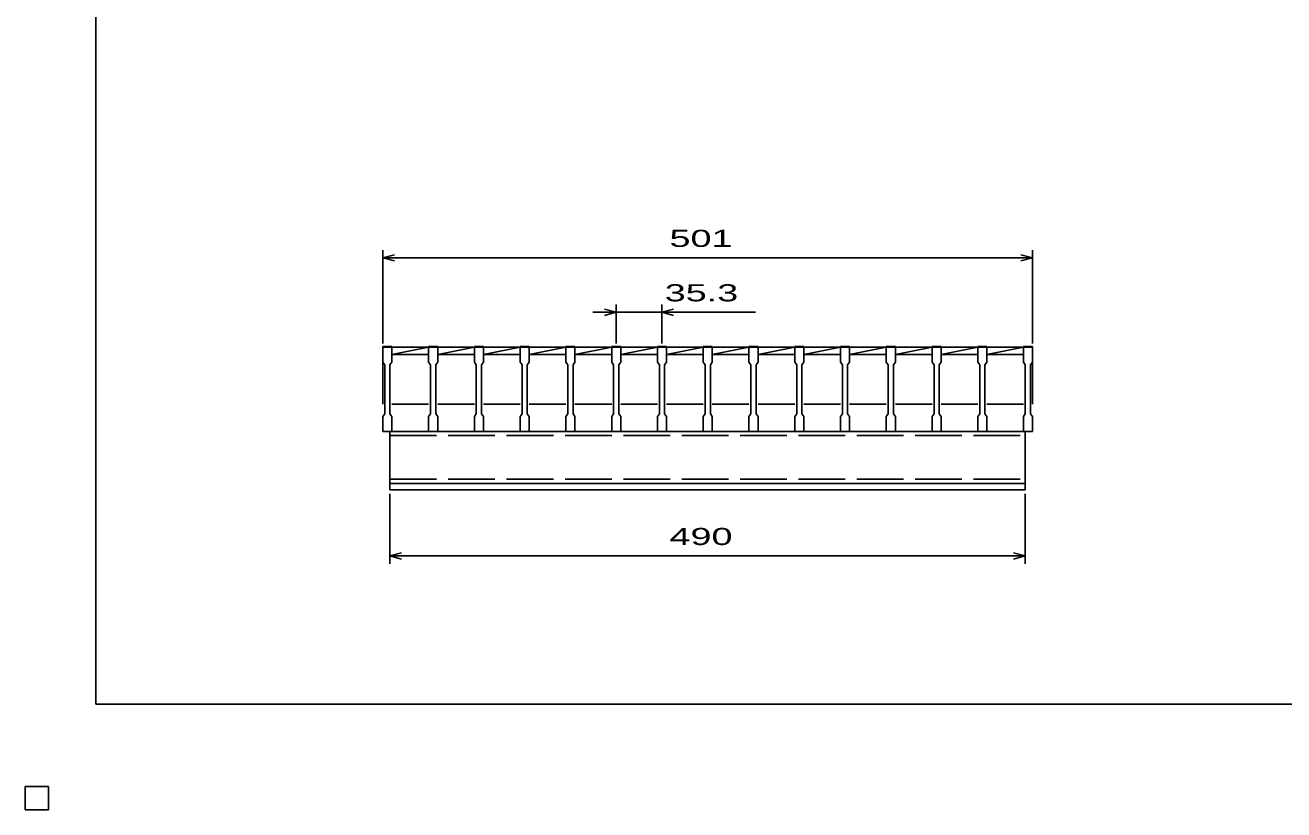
# Model space of a CAD drawing. Units: millimetres, scale not verified. Extents: x -1092 to 1039, y -770 to 632.
# Drawn here: x -1092 to -121, y -770 to -164 of the extents above; entities that cross this region are included whole.
import ezdxf
from ezdxf.enums import TextEntityAlignment as Align

# ---------------------------------------------------------------- set-up
doc = ezdxf.new("R2010")
doc.units = ezdxf.units.MM
doc.header["$LTSCALE"] = 6
doc.linetypes.add('DASHED', pattern=[7.5, 6, -1.5])
for name, color, linetype, lineweight in [('0_2', 150, 'Continuous', 25), ('16', 3, 'Continuous', 25), ('22', 4, 'Continuous', 25), ('24', 2, 'Continuous', 25), ('32', 4, 'Continuous', 25)]:
    doc.layers.add(name, color=color, linetype=linetype, lineweight=lineweight)
doc.styles.add('ベクトル', font='')
doc.styles.get('ベクトル').set_extended_font_data('ベクトル')

msp = doc.modelspace()

# ---------------------------------------------------------------- linework, layer by layer
at = {"layer": '0_2'}
for p, q in [((-1037.4, -687.9), (-1037.4, 632.1)), ((1038.6, -687.9), (-1037.4, -687.9)), ((-1074, -751.5), (-1092, -751.5)), ((-1092, -751.5), (-1092, -769.5)), ((-1074, -751.5), (-1092, -751.5)), ((-1092, -751.5), (-1092, -769.5)), ((-1074, -751.5), (-1092, -751.5)), ((-1092, -751.5), (-1092, -769.5)), ((-1074, -751.5), (-1092, -751.5)), ((-1092, -751.5), (-1092, -769.5)), ((-1074, -751.5), (-1092, -751.5)), ((-1092, -751.5), (-1092, -769.5)), ((-1074, -769.5), (-1074, -751.5)), ((-1074, -769.5), (-1074, -751.5)), ((-1074, -769.5), (-1074, -751.5)), ((-1074, -769.5), (-1074, -751.5)), ((-1074, -769.5), (-1074, -751.5)), ((-1092, -769.5), (-1074, -769.5)), ((-1092, -769.5), (-1074, -769.5)), ((-1092, -769.5), (-1074, -769.5)), ((-1092, -769.5), (-1074, -769.5)), ((-1092, -769.5), (-1074, -769.5))]:
    msp.add_line(p, q, dxfattribs=at)
at = {"layer": '16'}
for p, q in [((-816.149, -412.614), (-816.149, -411.914)), ((-816.149, -411.914), (-809.149, -411.914)), ((-816.149, -412.614), (-816.149, -424.114)), ((-809.149, -412.614), (-816.149, -412.614)), ((-816.149, -412.614), (-816.149, -456.614)), ((-809.149, -411.914), (-809.149, -412.614)), ((-809.149, -424.114), (-809.149, -412.614)), ((-809.149, -412.614), (-780.849, -412.614)), ((-809.149, -418.114), (-780.849, -412.614)), ((-780.849, -412.614), (-780.849, -411.914)), ((-780.849, -411.914), (-773.849, -411.914)), ((-780.849, -412.614), (-780.849, -424.114)), ((-773.849, -412.614), (-780.849, -412.614)), ((-773.849, -411.914), (-773.849, -412.614)), ((-773.849, -424.114), (-773.849, -412.614)), ((-773.849, -412.614), (-745.549, -412.614)), ((-773.849, -418.114), (-745.549, -412.614)), ((-745.549, -412.614), (-745.549, -411.914)), ((-745.549, -411.914), (-738.549, -411.914)), ((-745.549, -412.614), (-745.549, -424.114)), ((-738.549, -412.614), (-745.549, -412.614)), ((-738.549, -411.914), (-738.549, -412.614)), ((-738.549, -424.114), (-738.549, -412.614)), ((-738.549, -412.614), (-710.249, -412.614)), ((-738.549, -418.114), (-710.249, -412.614)), ((-710.249, -412.614), (-710.249, -411.914)), ((-710.249, -411.914), (-703.249, -411.914)), ((-710.249, -412.614), (-710.249, -424.114)), ((-703.249, -412.614), (-710.249, -412.614)), ((-703.249, -411.914), (-703.249, -412.614)), ((-703.249, -424.114), (-703.249, -412.614)), ((-703.249, -412.614), (-674.949, -412.614)), ((-703.249, -418.114), (-674.949, -412.614)), ((-674.948, -412.614), (-674.948, -411.914)), ((-674.948, -411.914), (-667.948, -411.914)), ((-674.948, -412.614), (-674.948, -424.114)), ((-667.948, -412.614), (-674.948, -412.614)), ((-667.948, -411.914), (-667.948, -412.614)), ((-667.948, -424.114), (-667.948, -412.614)), ((-667.948, -412.614), (-639.648, -412.614)), ((-667.948, -418.114), (-639.648, -412.614)), ((-639.649, -412.614), (-639.649, -411.914)), ((-639.649, -411.914), (-632.649, -411.914)), ((-639.649, -412.614), (-639.649, -424.114)), ((-632.649, -412.614), (-639.649, -412.614)), ((-632.649, -411.914), (-632.649, -412.614)), ((-632.649, -424.114), (-632.649, -412.614)), ((-632.649, -412.614), (-604.349, -412.614)), ((-632.649, -418.114), (-604.349, -412.614)), ((-604.349, -412.614), (-604.349, -411.914)), ((-604.349, -411.914), (-597.349, -411.914)), ((-604.349, -412.614), (-604.349, -424.114)), ((-597.349, -412.614), (-604.349, -412.614)), ((-597.349, -411.914), (-597.349, -412.614)), ((-597.349, -424.114), (-597.349, -412.614)), ((-597.349, -412.614), (-569.049, -412.614)), ((-597.349, -418.114), (-569.049, -412.614)), ((-569.049, -412.614), (-569.049, -411.914)), ((-569.049, -411.914), (-562.049, -411.914)), ((-569.049, -412.614), (-569.049, -424.114)), ((-562.049, -412.614), (-569.049, -412.614)), ((-562.049, -411.914), (-562.049, -412.614)), ((-562.049, -424.114), (-562.049, -412.614)), ((-562.049, -412.614), (-533.749, -412.614)), ((-562.049, -418.114), (-533.749, -412.614)), ((-533.748, -412.614), (-533.748, -411.914)), ((-533.748, -411.914), (-526.748, -411.914)), ((-533.748, -412.614), (-533.748, -424.114)), ((-526.748, -412.614), (-533.748, -412.614)), ((-526.748, -411.914), (-526.748, -412.614)), ((-526.748, -424.114), (-526.748, -412.614)), ((-526.748, -412.614), (-498.448, -412.614)), ((-526.748, -418.114), (-498.448, -412.614)), ((-498.448, -412.614), (-498.448, -411.914)), ((-498.448, -411.914), (-491.448, -411.914)), ((-498.448, -412.614), (-498.448, -424.114)), ((-491.448, -412.614), (-498.448, -412.614)), ((-491.448, -411.914), (-491.448, -412.614)), ((-491.448, -424.114), (-491.448, -412.614)), ((-491.448, -412.614), (-463.148, -412.614)), ((-491.448, -418.114), (-463.148, -412.614)), ((-463.149, -412.614), (-463.149, -411.914)), ((-463.149, -411.914), (-456.149, -411.914)), ((-463.149, -412.614), (-463.149, -424.114)), ((-456.149, -412.614), (-463.149, -412.614)), ((-456.149, -411.914), (-456.149, -412.614)), ((-456.149, -424.114), (-456.149, -412.614)), ((-456.149, -412.614), (-427.849, -412.614)), ((-456.149, -418.114), (-427.849, -412.614)), ((-427.849, -412.614), (-427.849, -411.914)), ((-427.849, -411.914), (-420.849, -411.914)), ((-427.849, -412.614), (-427.849, -424.114)), ((-420.849, -412.614), (-427.849, -412.614)), ((-420.849, -411.914), (-420.849, -412.614)), ((-420.849, -424.114), (-420.849, -412.614)), ((-420.849, -412.614), (-392.549, -412.614)), ((-420.849, -418.114), (-392.549, -412.614)), ((-392.549, -412.614), (-392.549, -411.914)), ((-392.549, -411.914), (-385.549, -411.914)), ((-392.549, -412.614), (-392.549, -424.114)), ((-385.549, -412.614), (-392.549, -412.614)), ((-385.549, -411.914), (-385.549, -412.614)), ((-385.549, -424.114), (-385.549, -412.614)), ((-385.549, -412.614), (-357.249, -412.614)), ((-385.549, -418.114), (-357.249, -412.614)), ((-357.248, -412.614), (-357.248, -411.914)), ((-357.248, -411.914), (-350.248, -411.914)), ((-357.248, -412.614), (-357.248, -424.114)), ((-350.248, -412.614), (-357.248, -412.614)), ((-350.248, -411.914), (-350.248, -412.614)), ((-350.248, -424.114), (-350.248, -412.614)), ((-350.248, -412.614), (-322.148, -412.614)), ((-350.248, -418.114), (-322.148, -412.652)), ((-322.148, -412.614), (-322.148, -411.914)), ((-322.148, -411.914), (-315.148, -411.914)), ((-322.148, -412.614), (-322.148, -424.114)), ((-315.148, -412.614), (-322.148, -412.614)), ((-315.148, -411.914), (-315.148, -412.614)), ((-315.148, -424.114), (-315.148, -412.614)), ((-315.148, -456.614), (-315.148, -412.614)), ((-816.149, -424.114), (-814.649, -426.114)), ((-814.649, -426.114), (-814.649, -464.114)), ((-810.649, -426.114), (-809.149, -424.114)), ((-810.649, -464.114), (-810.649, -426.114)), ((-809.149, -418.114), (-780.849, -418.114)), ((-780.849, -424.114), (-779.349, -426.114)), ((-779.349, -426.114), (-779.349, -464.114)), ((-775.349, -426.114), (-773.849, -424.114)), ((-775.349, -464.114), (-775.349, -426.114)), ((-773.849, -418.114), (-745.549, -418.114)), ((-745.549, -424.114), (-744.049, -426.114)), ((-744.049, -426.114), (-744.049, -464.114)), ((-740.049, -426.114), (-738.549, -424.114)), ((-740.049, -464.114), (-740.049, -426.114)), ((-738.549, -418.114), (-710.249, -418.114)), ((-710.249, -424.114), (-708.749, -426.114)), ((-708.749, -426.114), (-708.749, -464.114)), ((-704.749, -426.114), (-703.249, -424.114)), ((-704.749, -464.114), (-704.749, -426.114)), ((-703.249, -418.114), (-674.949, -418.114)), ((-674.948, -424.114), (-673.448, -426.114)), ((-673.448, -426.114), (-673.448, -464.114)), ((-669.448, -426.114), (-667.948, -424.114)), ((-669.448, -464.114), (-669.448, -426.114)), ((-667.948, -418.114), (-639.648, -418.114)), ((-639.649, -424.114), (-638.149, -426.114)), ((-638.149, -426.114), (-638.149, -464.114)), ((-634.149, -426.114), (-632.649, -424.114)), ((-634.149, -464.114), (-634.149, -426.114)), ((-632.649, -418.114), (-604.349, -418.114)), ((-604.349, -424.114), (-602.849, -426.114)), ((-602.849, -426.114), (-602.849, -464.114)), ((-598.849, -426.114), (-597.349, -424.114)), ((-598.849, -464.114), (-598.849, -426.114)), ((-597.349, -418.114), (-569.049, -418.114)), ((-569.049, -424.114), (-567.549, -426.114)), ((-567.549, -426.114), (-567.549, -464.114)), ((-563.549, -426.114), (-562.049, -424.114)), ((-563.549, -464.114), (-563.549, -426.114)), ((-562.049, -418.114), (-533.749, -418.114)), ((-533.748, -424.114), (-532.248, -426.114)), ((-532.248, -426.114), (-532.248, -464.114)), ((-528.248, -426.114), (-526.748, -424.114)), ((-528.248, -464.114), (-528.248, -426.114)), ((-526.748, -418.114), (-498.448, -418.114)), ((-498.448, -424.114), (-496.948, -426.114)), ((-496.948, -426.114), (-496.948, -464.114)), ((-492.948, -426.114), (-491.448, -424.114)), ((-492.948, -464.114), (-492.948, -426.114)), ((-491.448, -418.114), (-463.148, -418.114)), ((-463.149, -424.114), (-461.649, -426.114)), ((-461.649, -426.114), (-461.649, -464.114)), ((-457.649, -426.114), (-456.149, -424.114)), ((-457.649, -464.114), (-457.649, -426.114)), ((-456.149, -418.114), (-427.849, -418.114)), ((-427.849, -424.114), (-426.349, -426.114)), ((-426.349, -426.114), (-426.349, -464.114)), ((-422.349, -426.114), (-420.849, -424.114)), ((-422.349, -464.114), (-422.349, -426.114)), ((-420.849, -418.114), (-392.549, -418.114)), ((-392.549, -424.114), (-391.049, -426.114)), ((-391.049, -426.114), (-391.049, -464.114)), ((-387.049, -426.114), (-385.549, -424.114)), ((-387.049, -464.114), (-387.049, -426.114)), ((-385.549, -418.114), (-357.249, -418.114)), ((-357.248, -424.114), (-355.748, -426.114)), ((-355.748, -426.114), (-355.748, -464.114)), ((-351.748, -426.114), (-350.248, -424.114)), ((-351.748, -464.114), (-351.748, -426.114)), ((-350.248, -418.114), (-322.148, -418.114)), ((-322.148, -424.114), (-320.648, -426.114)), ((-320.648, -426.114), (-320.648, -464.114)), ((-316.648, -426.114), (-315.148, -424.114)), ((-316.648, -464.114), (-316.648, -426.114)), ((-814.649, -464.114), (-816.149, -466.114)), ((-809.149, -466.114), (-810.649, -464.114)), ((-809.149, -456.614), (-780.849, -456.614)), ((-779.349, -464.114), (-780.849, -466.114)), ((-773.849, -466.114), (-775.349, -464.114)), ((-773.849, -456.614), (-745.549, -456.614)), ((-744.049, -464.114), (-745.549, -466.114)), ((-738.549, -466.114), (-740.049, -464.114)), ((-738.549, -456.614), (-710.249, -456.614)), ((-708.749, -464.114), (-710.249, -466.114)), ((-703.249, -466.114), (-704.749, -464.114)), ((-703.249, -456.614), (-674.949, -456.614)), ((-673.448, -464.114), (-674.948, -466.114)), ((-667.948, -466.114), (-669.448, -464.114)), ((-667.948, -456.614), (-639.648, -456.614)), ((-638.149, -464.114), (-639.649, -466.114)), ((-632.649, -466.114), (-634.149, -464.114)), ((-632.649, -456.614), (-604.349, -456.614)), ((-602.849, -464.114), (-604.349, -466.114)), ((-597.349, -466.114), (-598.849, -464.114)), ((-597.349, -456.614), (-569.049, -456.614)), ((-567.549, -464.114), (-569.049, -466.114)), ((-562.049, -466.114), (-563.549, -464.114)), ((-562.049, -456.614), (-533.749, -456.614)), ((-532.248, -464.114), (-533.748, -466.114)), ((-526.748, -466.114), (-528.248, -464.114)), ((-526.748, -456.614), (-498.448, -456.614)), ((-496.948, -464.114), (-498.448, -466.114)), ((-491.448, -466.114), (-492.948, -464.114)), ((-491.448, -456.614), (-463.148, -456.614)), ((-461.649, -464.114), (-463.149, -466.114)), ((-456.149, -466.114), (-457.649, -464.114)), ((-456.149, -456.614), (-427.849, -456.614)), ((-426.349, -464.114), (-427.849, -466.114)), ((-420.849, -466.114), (-422.349, -464.114)), ((-420.849, -456.614), (-392.549, -456.614)), ((-391.049, -464.114), (-392.549, -466.114)), ((-385.549, -466.114), (-387.049, -464.114)), ((-385.549, -456.614), (-357.249, -456.614)), ((-355.748, -464.114), (-357.248, -466.114)), ((-350.248, -466.114), (-351.748, -464.114)), ((-350.248, -456.614), (-322.148, -456.614)), ((-320.648, -464.114), (-322.148, -466.114)), ((-315.148, -466.114), (-316.648, -464.114)), ((-816.149, -466.114), (-816.149, -477.614)), ((-809.149, -477.614), (-809.149, -466.114)), ((-780.849, -466.114), (-780.849, -477.614)), ((-773.849, -477.614), (-773.849, -466.114)), ((-745.549, -466.114), (-745.549, -477.614)), ((-738.549, -477.614), (-738.549, -466.114)), ((-710.249, -466.114), (-710.249, -477.614)), ((-703.249, -477.614), (-703.249, -466.114)), ((-674.948, -466.114), (-674.948, -477.614)), ((-667.948, -477.614), (-667.948, -466.114)), ((-639.649, -466.114), (-639.649, -477.614)), ((-632.649, -477.614), (-632.649, -466.114)), ((-604.349, -466.114), (-604.349, -477.614)), ((-597.349, -477.614), (-597.349, -466.114)), ((-569.049, -466.114), (-569.049, -477.614)), ((-562.049, -477.614), (-562.049, -466.114)), ((-533.748, -466.114), (-533.748, -477.614)), ((-526.748, -477.614), (-526.748, -466.114)), ((-498.448, -466.114), (-498.448, -477.614)), ((-491.448, -477.614), (-491.448, -466.114)), ((-463.149, -466.114), (-463.149, -477.614)), ((-456.149, -477.614), (-456.149, -466.114)), ((-427.849, -466.114), (-427.849, -477.614)), ((-420.849, -477.614), (-420.849, -466.114)), ((-392.549, -466.114), (-392.549, -477.614)), ((-385.549, -477.614), (-385.549, -466.114)), ((-357.248, -466.114), (-357.248, -477.614)), ((-350.248, -477.614), (-350.248, -466.114)), ((-322.148, -466.114), (-322.148, -477.614)), ((-315.148, -477.614), (-315.148, -466.114)), ((-816.149, -477.614), (-809.149, -477.614)), ((-810.649, -477.614), (-320.648, -477.614)), ((-810.649, -517.614), (-810.649, -477.614)), ((-780.849, -477.614), (-773.849, -477.614)), ((-745.549, -477.614), (-738.549, -477.614)), ((-710.249, -477.614), (-703.249, -477.614)), ((-674.948, -477.614), (-667.948, -477.614)), ((-639.649, -477.614), (-632.649, -477.614)), ((-604.349, -477.614), (-597.349, -477.614)), ((-569.049, -477.614), (-562.049, -477.614)), ((-533.748, -477.614), (-526.748, -477.614)), ((-498.448, -477.614), (-491.448, -477.614)), ((-463.149, -477.614), (-456.149, -477.614)), ((-427.849, -477.614), (-420.849, -477.614)), ((-392.549, -477.614), (-385.549, -477.614)), ((-357.248, -477.614), (-350.248, -477.614)), ((-322.148, -477.614), (-315.148, -477.614)), ((-320.648, -517.614), (-320.648, -477.614)), ((-810.649, -517.614), (-320.648, -517.614)), ((-810.649, -522.614), (-810.649, -517.614)), ((-810.649, -517.614), (-320.648, -517.614)), ((-810.649, -522.614), (-320.648, -522.614)), ((-320.648, -522.614), (-320.648, -517.614)), ((-1074, -751.5), (-1092, -751.5)), ((-1092, -751.5), (-1092, -769.5)), ((-1074, -751.5), (-1092, -751.5)), ((-1092, -751.5), (-1092, -769.5)), ((-1074, -751.5), (-1092, -751.5)), ((-1092, -751.5), (-1092, -769.5)), ((-1074, -751.5), (-1092, -751.5)), ((-1092, -751.5), (-1092, -769.5)), ((-1074, -751.5), (-1092, -751.5)), ((-1092, -751.5), (-1092, -769.5)), ((-1074, -769.5), (-1074, -751.5)), ((-1074, -769.5), (-1074, -751.5)), ((-1074, -769.5), (-1074, -751.5)), ((-1074, -769.5), (-1074, -751.5)), ((-1074, -769.5), (-1074, -751.5)), ((-1092, -769.5), (-1074, -769.5)), ((-1092, -769.5), (-1074, -769.5)), ((-1092, -769.5), (-1074, -769.5)), ((-1092, -769.5), (-1074, -769.5)), ((-1092, -769.5), (-1074, -769.5))]:
    msp.add_line(p, q, dxfattribs=at)
at = {"layer": '16', "linetype": 'DASHED'}
for p, q in [((-810.649, -480.814), (-320.648, -480.814)), ((-810.649, -514.414), (-320.648, -514.414))]:
    msp.add_line(p, q, dxfattribs=at)
at = {"layer": '22'}
for p, q in [((-816.149, -409.614), (-816.149, -337.614)), ((-315.149, -409.614), (-315.149, -337.614)), ((-816.149, -343.614), (-807.149, -341.214)), ((-807.149, -346.014), (-816.149, -343.614)), ((-816.149, -343.614), (-315.149, -343.614)), ((-315.149, -343.614), (-324.149, -341.214)), ((-324.149, -346.014), (-315.149, -343.614)), ((-636.149, -385.614), (-654.149, -385.614)), ((-636.149, -385.614), (-645.149, -383.214)), ((-645.149, -388.014), (-636.149, -385.614)), ((-636.149, -409.614), (-636.149, -379.614)), ((-636.149, -385.614), (-600.849, -385.614)), ((-600.849, -379.614), (-600.849, -409.614)), ((-600.849, -385.614), (-591.849, -383.214)), ((-591.849, -388.014), (-600.849, -385.614)), ((-600.849, -385.614), (-528.849, -385.614)), ((-810.649, -579.614), (-810.649, -525.614)), ((-320.648, -579.614), (-320.648, -525.614)), ((-810.649, -573.614), (-801.649, -571.214)), ((-320.648, -573.614), (-329.648, -571.214)), ((-801.649, -576.014), (-810.649, -573.614)), ((-810.649, -573.614), (-320.648, -573.614)), ((-329.648, -576.014), (-320.648, -573.614))]:
    msp.add_line(p, q, dxfattribs=at)
at = {"layer": '22', "color": 2}
for p, q in [((-1074, -751.5), (-1092, -751.5)), ((-1092, -751.5), (-1092, -769.5)), ((-1074, -751.5), (-1092, -751.5)), ((-1092, -751.5), (-1092, -769.5)), ((-1074, -751.5), (-1092, -751.5)), ((-1092, -751.5), (-1092, -769.5)), ((-1074, -769.5), (-1074, -751.5)), ((-1074, -769.5), (-1074, -751.5)), ((-1074, -769.5), (-1074, -751.5)), ((-1092, -769.5), (-1074, -769.5)), ((-1092, -769.5), (-1074, -769.5)), ((-1092, -769.5), (-1074, -769.5))]:
    msp.add_line(p, q, dxfattribs=at)
at = {"layer": '24', "color": 4}
for p, q in [((-1074, -751.5), (-1092, -751.5)), ((-1092, -751.5), (-1092, -769.5)), ((-1074, -751.5), (-1092, -751.5)), ((-1092, -751.5), (-1092, -769.5)), ((-1074, -751.5), (-1092, -751.5)), ((-1092, -751.5), (-1092, -769.5)), ((-1074, -769.5), (-1074, -751.5)), ((-1074, -769.5), (-1074, -751.5)), ((-1074, -769.5), (-1074, -751.5)), ((-1092, -769.5), (-1074, -769.5)), ((-1092, -769.5), (-1074, -769.5)), ((-1092, -769.5), (-1074, -769.5))]:
    msp.add_line(p, q, dxfattribs=at)
at = {"layer": '32'}
for p, q in [((-1074, -751.5), (-1092, -751.5)), ((-1092, -751.5), (-1092, -769.5)), ((-1074, -751.5), (-1092, -751.5)), ((-1092, -751.5), (-1092, -769.5)), ((-1074, -751.5), (-1092, -751.5)), ((-1092, -751.5), (-1092, -769.5)), ((-1074, -751.5), (-1092, -751.5)), ((-1092, -751.5), (-1092, -769.5)), ((-1074, -751.5), (-1092, -751.5)), ((-1092, -751.5), (-1092, -769.5)), ((-1074, -769.5), (-1074, -751.5)), ((-1074, -769.5), (-1074, -751.5)), ((-1074, -769.5), (-1074, -751.5)), ((-1074, -769.5), (-1074, -751.5)), ((-1074, -769.5), (-1074, -751.5)), ((-1092, -769.5), (-1074, -769.5)), ((-1092, -769.5), (-1074, -769.5)), ((-1092, -769.5), (-1074, -769.5)), ((-1092, -769.5), (-1074, -769.5)), ((-1092, -769.5), (-1074, -769.5))]:
    msp.add_line(p, q, dxfattribs=at)

# ---------------------------------------------------------------- texts
at = {"layer": '22', "color": 2, "style": 'ベクトル', "width": 1.65}
for s, p in [(' 501 ', (-603.149, -328.614)), (' 35.3 ', (-606.849, -370.614)), (' 490 ', (-603.149, -558.614))]:
    msp.add_text(s, height=13.2, dxfattribs=at).set_placement(p, align=Align.MIDDLE_LEFT)

doc.saveas('drawing.dxf')
